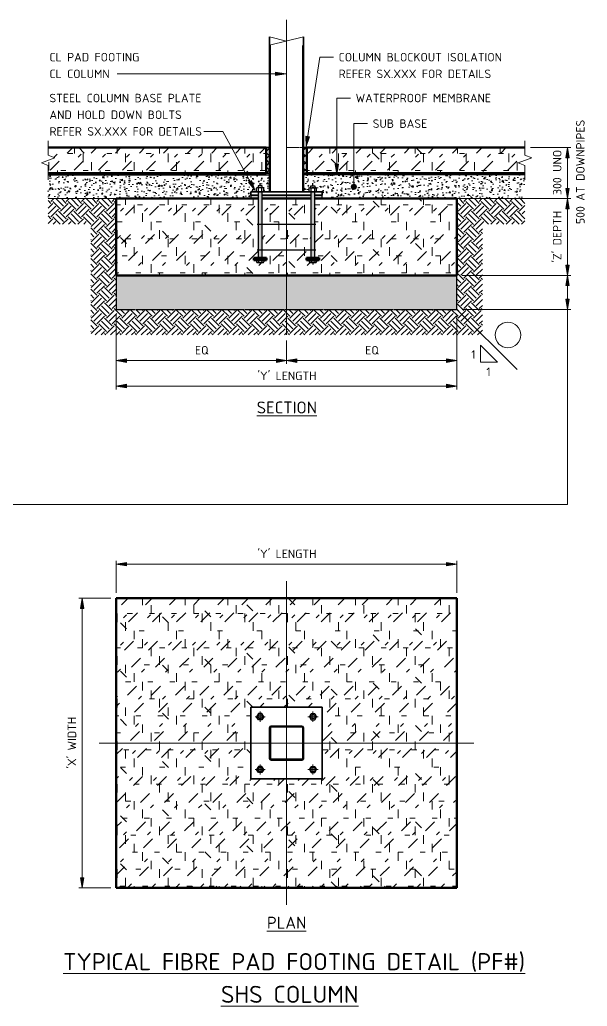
# Model space of a CAD drawing. Header units: millimetres. Extents: x 5742 to 25853, y 396 to 6368.
# Drawn here: x 15402 to 18735, y 396 to 6186 of the extents above; entities that cross this region are included whole.
import ezdxf

# ---------------------------------------------------------------- set-up
doc = ezdxf.new("R2010")
doc.units = ezdxf.units.MM
for name, pattern in [('Centre Half', [10, 2, -1, 6, -1]), ('Dash', [7, 5, -2]), ('Hidden', [4, 3, -1])]:
    doc.linetypes.add(name, pattern=pattern)
for name, color, linetype, lineweight in [('A-000-T_TEXT', 231, 'Continuous', 13), ('A-010-D_DIM', 211, 'Continuous', 13), ('A-010-D_DIM-20', 211, 'Continuous', 13), ('A-010-M_LINE', 90, 'Continuous', 13), ('Z-000-T_TEXT', 131, 'Continuous', 18), ('Z-060-M_DETAIL', 92, 'Continuous', 25), ('Z-200_P_REF_PLANE', 111, 'Dash', 13)]:
    doc.layers.add(name, color=color, linetype=linetype, lineweight=lineweight)
doc.styles.add('ISOCPEUR', font='isocpeur.ttf', dxfattribs={"height": 50})
doc.styles.add('ISOCPEUR_1', font='isocpeur.ttf', dxfattribs={"height": 100})
doc.styles.add('ISOCPEUR_2', font='isocpeur.ttf', dxfattribs={"height": 70})
doc.dimstyles.new('2_5___Arrow', dxfattribs={"dimscale": 304.8, "dimtxt": 49.799059, "dimasz": 0.19685, "dimexe": 0.065617, "dimexo": 0.104987, "dimgap": 0.065617, "dimtad": 1, "dimdec": 0, "dimzin": 0, "dimdsep": 46, "dimtxsty": 'ISOCPEUR', "dimsah": 1, "dimcen": 0.09, "dimadec": 0, "dimazin": 0, "dimtfac": 1, "dimtdec": 4, "dimtix": 1, "dimtmove": 0, "dimatfit": 3, "dimfxl": 1, "dimtvp": 1, "dimtolj": 1, "dimtzin": 0, "dimlwd": 18, "dimlwe": 18, "dimarcsym": 2})
doc.dimstyles.new('2_5___Arrow_1', dxfattribs={"dimscale": 304.8, "dimtxt": 49.799059, "dimasz": 0.19685, "dimexe": 0.065617, "dimexo": 0.104987, "dimgap": 0.065617, "dimtad": 1, "dimdec": 0, "dimzin": 0, "dimdsep": 46, "dimtxsty": 'ISOCPEUR', "dimsah": 1, "dimcen": 0.09, "dimadec": 0, "dimazin": 0, "dimtfac": 1, "dimtdec": 4, "dimtix": 1, "dimtmove": 2, "dimatfit": 3, "dimfxl": 1, "dimtvp": 1, "dimtolj": 1, "dimtzin": 0, "dimlwd": 18, "dimlwe": 18, "dimarcsym": 2})
pattern_1 = [(50, (7873.16, 0), (72.87376, -6.37607), [7.62, -83.82]), (355, (7873.16, 0), (-14.097, 76.42244), [6.096, -67.056]), (100.451, (7879.23, -0.53), (58.77696, 70.04687), [6.476, -71.236]), (46.184, (7873.16, 20.32), (108.4314, -16.81745), [11.43, -125.73]), (96.636, (7882.19, 18.92), (94.961, 98.9709), [9.714, -106.854]), (351.184, (7873.16, 20.32), (94.9623, 98.9702), [9.144, -100.584]), (21, (7883.32, 15.24), (60.64565, -40.90654), [7.62, -83.82]), (326, (7883.32, 15.24), (24.72083, 73.67493), [6.096, -67.056]), (71.451, (7888.37, 11.83), (85.3669, 32.76874), [6.476, -71.236]), (37.5, (7873.158, 0), (1.235525, 33.82243), [0.67056, -65.573, 0.67056, -67.401, -67.31]), (37.5, (7873.158, 0), (1.235525, 33.82243), [-134.315, 0.67056, -66.639]), (7.5, (7873.158, 0), (26.72815, 40.07255), [0.67056, -38.141, 0.67056, -64.049, -25.654]), (7.5, (7873.158, 0), (26.72815, 40.07255), [-103.53, 0.67056, -24.983]), (327.5, (7850.5, 0), (54.23632, -2.29212), [0.67056, -24.729, 0.67056, -78.577, -105.156]), (327.5, (7850.5, 0), (54.23632, -2.29212), [-104.648, 0.67056, -104.485]), (317.5, (7840.34, 0), (59.25158, 10.17014), [0.67056, -32.349, 0.67056, -51.958, -74.676]), (317.5, (7840.34, 0), (59.25158, 10.17014), [-85.649, 0.67056, -74.005])]
pattern_2 = [(45, (7873.16, 0), (-141.42136, 0), [75, -300]), (45, (7973.16, 100), (-141.42136, 0), [75, -300]), (45, (8073.16, -30), (-141.42136, 0), [25, -200]), (90, (8073.16, 50), (-50, 50), [50, -200]), (315, (8073.16, 100), (0, 282.8427), [50, -300]), (0, (7973.16, 100), (200, 200), [30, -100]), (0, (7723.16, 200), (200, 200), [30, -200])]
pattern_3 = [(45, (7873.158, 0), (-21.2132, 21.2132), []), (135, (7873.158, 0), (-21.2132, -21.2132), [])]

# ---------------------------------------------------------------- blocks, each defined once
blk = doc.blocks.new('NRP_Bolt Detailed Section _v2_ - M24-4121727-S1_901 - TYPICAL PAD FOOTING DETAIL _PF__ FIBRE - STEEL COLUMNS')
at = {"layer": 'Z-060-M_DETAIL', "lineweight": 50}
for points in [[(-15, 12), (-15, -12), (-14.6, -12), (-14.6, 12)], [(12, -12), (400, -12), (400, 12), (12, 12)]]:
    blk.add_hatch(color=256, dxfattribs=at).paths.add_polyline_path(points)
at = {"layer": 'Z-060-M_DETAIL'}
for p, q in [((-15, 12), (-15, -12)), ((-14.6, 12), (-15, 12)), ((-14.6, 16), (-14.6, -16)), ((0, 21.3), (-11.6, 21.3)), ((0, 10.7), (-11.6, 10.7)), ((400, 12), (12, 12)), ((400, 16), (400, -16)), ((400, -12), (400, 12)), ((403, 21.3), (421, 21.3)), ((403, 10.7), (421, 10.7)), ((424, -16), (424, 16)), ((436, 12), (424, 12)), ((436, -12), (436, 12)), ((-14.6, 0), (-27, 0)), ((-15, -12), (-14.6, -12)), ((0, -10.7), (-11.6, -10.7)), ((0, -21.3), (-11.6, -21.3)), ((12, -12), (400, -12)), ((403, -10.7), (421, -10.7)), ((403, -21.3), (421, -21.3)), ((424, -12), (436, -12)), ((436, 0), (451, 0))]:
    blk.add_line(p, q, dxfattribs=at)
at = {"layer": 'Z-060-M_DETAIL', "lineweight": 50}
for p, q in [((12, 37.5), (0, 37.5)), ((0, 37.5), (0, -37.5)), ((12, -37.5), (12, 37.5)), ((0, -37.5), (12, -37.5))]:
    blk.add_line(p, q, dxfattribs=at)
at = {"layer": 'Z-060-M_DETAIL'}
for centre, radius, start, end in [((-8.4, 16), 6.19, 120.51024, 239.48976), ((5.6, 0), 20.2, 148.1145, 211.8855), ((406.2, 16), 6.19, 120.51024, 239.48976), ((420.2, 0), 20.2, 148.1145, 211.8855), ((417.8, 16), 6.19, 300.51024, 59.48976), ((403.8, 0), 20.2, 328.1145, 31.8855), ((-8.4, -16), 6.19, 120.51024, 239.48976), ((406.2, -16), 6.19, 120.51024, 239.48976), ((417.8, -16), 6.19, 300.51024, 59.48976)]:
    blk.add_arc(centre, radius, start, end, dxfattribs=at)
blk = doc.blocks.new('NRP_Break Line _v2_ - Rectangular-3988763-S1_901 - TYPICAL PAD FOOTING DETAIL _PF__ FIBRE - STEEL COLUMNS')
at = {"layer": 'Z-060-M_DETAIL', "lineweight": 18}
for p, q in [((0, 0), (200, 50)), ((0, 50), (100, 25))]:
    blk.add_line(p, q, dxfattribs=at)
at = {"layer": 'Z-060-M_DETAIL', "lineweight": 35}
for p, q in [((0, 50), (0, 0)), ((200, 50), (200, 0))]:
    blk.add_line(p, q, dxfattribs=at)
blk = doc.blocks.new('NRP_Bolt Detailed Section _v2_ - M24-4121729-S1_901 - TYPICAL PAD FOOTING DETAIL _PF__ FIBRE - STEEL COLUMNS')
at = {"layer": 'Z-060-M_DETAIL', "lineweight": 50}
for points in [[(-14.6, 12), (-15, 12), (-15, -12), (-14.6, -12)], [(12, 12), (12, -12), (400, -12), (400, 12), (123.3, 12)]]:
    blk.add_hatch(color=256, dxfattribs=at).paths.add_polyline_path(points)
at = {"layer": 'Z-060-M_DETAIL'}
for p, q in [((-14.6, 0), (-27, 0)), ((-14.6, 12), (-15, 12)), ((-15, 12), (-15, -12)), ((-14.6, -16), (-14.6, 16)), ((0, 21.3), (-11.6, 21.3)), ((0, 10.7), (-11.6, 10.7)), ((400, 12), (12, 12)), ((400, -16), (400, 16)), ((400, -12), (400, 12)), ((403, 21.3), (421, 21.3)), ((403, 10.7), (421, 10.7)), ((424, 16), (424, -16)), ((424, 12), (436, 12)), ((436, 12), (436, -12)), ((436, 0), (451, 0)), ((-15, -12), (-14.6, -12)), ((0, -10.7), (-11.6, -10.7)), ((0, -21.3), (-11.6, -21.3)), ((12, -12), (400, -12)), ((403, -10.7), (421, -10.7)), ((403, -21.3), (421, -21.3)), ((436, -12), (424, -12))]:
    blk.add_line(p, q, dxfattribs=at)
at = {"layer": 'Z-060-M_DETAIL', "lineweight": 50}
for p, q in [((0, 37.5), (0, -37.5)), ((12, 37.5), (0, 37.5)), ((12, -37.5), (12, 37.5)), ((0, -37.5), (12, -37.5))]:
    blk.add_line(p, q, dxfattribs=at)
at = {"layer": 'Z-060-M_DETAIL'}
for centre, radius, start, end in [((-8.4, 16), 6.19, 120.51024, 239.48976), ((5.6, 0), 20.2, 148.1145, 211.8855), ((406.2, 16), 6.19, 120.51024, 239.48976), ((420.2, 0), 20.2, 148.1145, 211.8855), ((417.8, 16), 6.19, 300.51024, 59.48976), ((403.8, 0), 20.2, 328.1145, 31.8855), ((-8.4, -16), 6.19, 120.51024, 239.48976), ((406.2, -16), 6.19, 120.51024, 239.48976), ((417.8, -16), 6.19, 300.51024, 59.48976)]:
    blk.add_arc(centre, radius, start, end, dxfattribs=at)
blk = doc.blocks.new('NRP_Break Line _v2_ - Section-3989051-S1_901 - TYPICAL PAD FOOTING DETAIL _PF__ FIBRE - STEEL COLUMNS')
at = {"layer": 'Z-060-M_DETAIL', "lineweight": 18}
for p, q in [((0, 0), (45, 0)), ((105, 0), (150, 0))]:
    blk.add_line(p, q, dxfattribs=at)
blk = doc.blocks.new('NRP_Bolt Detailed Plan _v2_ - M24-3988882-S1_901 - TYPICAL PAD FOOTING DETAIL _PF__ FIBRE - STEEL COLUMNS')
at = {"layer": 'Z-060-M_DETAIL'}
for p, q in [((-10.4, 18), (-20.8, 0)), ((-10.4, -18), (-20.8, 0)), ((10.4, 18), (-10.4, 18)), ((20.8, 0), (10.4, 18)), ((10.4, -18), (-10.4, -18)), ((20.8, 0), (10.4, -18))]:
    blk.add_line(p, q, dxfattribs=at)
at = {"layer": 'Z-060-M_DETAIL', "lineweight": 13}
for p, q in [((0, 0), (0, 30)), ((-30, 0), (0, 0)), ((0, 0), (0, -30)), ((30, 0), (0, 0))]:
    blk.add_line(p, q, dxfattribs=at)
at = {"layer": 'Z-060-M_DETAIL'}
blk.add_circle((0, 0), 12, dxfattribs=at)
blk = doc.blocks.new('NRP_Bolt Detailed Plan _v2_ - M24-1017943-S1_901 - TYPICAL PAD FOOTING DETAIL _PF__ FIBRE - STEEL COLUMNS')
at = {"layer": 'Z-060-M_DETAIL', "lineweight": 13}
for p, q in [((-30, 0), (0, 0)), ((0, 0), (0, 30)), ((30, 0), (0, 0)), ((0, 0), (0, -30))]:
    blk.add_line(p, q, dxfattribs=at)
at = {"layer": 'Z-060-M_DETAIL'}
for p, q in [((-10.4, 18), (-20.8, 0)), ((10.4, 18), (-10.4, 18)), ((20.8, 0), (10.4, 18)), ((20.8, 0), (10.4, -18)), ((-10.4, -18), (-20.8, 0)), ((10.4, -18), (-10.4, -18))]:
    blk.add_line(p, q, dxfattribs=at)
blk.add_circle((0, 0), 12, dxfattribs=at)
blk = doc.blocks.new('DIMBLOCK17-S1_901 - TYPICAL PAD FOOTING DETAIL _PF__ FIBRE - STEEL COLUMNS')
at = {"layer": 'A-010-D_DIM-20', "lineweight": 18}
for points in [[(18618.6, 5135.5), (18608, 5075.5), (18629.1, 5075.5)], [(18618.6, 4685.5), (18629.1, 4745.5), (18608, 4745.5)]]:
    blk.add_hatch(color=256, dxfattribs=at).paths.add_polyline_path(points)
for p, q in [((18618.6, 5135.5), (18384.8, 5135.5)), ((18618.6, 5135.5), (18608, 5075.5)), ((18618.6, 4685.5), (18618.6, 5135.5)), ((18629.1, 5075.5), (18618.6, 5135.5)), ((18618.6, 5135.5), (18638.6, 5135.5)), ((18608, 5075.5), (18629.1, 5075.5)), ((18629.1, 4745.5), (18608, 4745.5)), ((18608, 4745.5), (18618.6, 4685.5)), ((18618.6, 4685.5), (18629.1, 4745.5)), ((18618.6, 4685.5), (18000.6, 4685.5)), ((18618.6, 4685.5), (18638.6, 4685.5))]:
    blk.add_line(p, q, dxfattribs=at)
at = {"layer": 'A-010-D_DIM-20', "color": 0, "lineweight": 18, "insert": (18533.2, 4760.2), "char_height": 50, "width": 360.852, "attachment_point": 1, "rotation": 90, "line_spacing_factor": 1.149209, "style": 'ISOCPEUR'}
blk.add_mtext("'Z' DEPTH", dxfattribs=at)
blk = doc.blocks.new('DIMBLOCK18-S1_901 - TYPICAL PAD FOOTING DETAIL _PF__ FIBRE - STEEL COLUMNS')
at = {"layer": 'A-010-D_DIM-20', "lineweight": 18}
for points in [[(18618.6, 4685.5), (18608, 4625.5), (18629.1, 4625.5)], [(18618.6, 4485.5), (18629.1, 4545.5), (18608, 4545.5)]]:
    blk.add_hatch(color=256, dxfattribs=at).paths.add_polyline_path(points)
for p, q in [((18618.6, 4685.5), (18000.6, 4685.5)), ((18618.6, 4685.5), (18608, 4625.5)), ((18618.6, 4485.5), (18618.6, 4685.5)), ((18629.1, 4625.5), (18618.6, 4685.5)), ((18618.6, 4685.5), (18638.6, 4685.5)), ((18608, 4625.5), (18629.1, 4625.5)), ((18629.1, 4545.5), (18608, 4545.5)), ((18608, 4545.5), (18618.6, 4485.5)), ((18618.6, 4485.5), (18629.1, 4545.5)), ((18618.6, 4485.5), (18000.6, 4485.5)), ((18618.6, 4485.5), (18638.6, 4485.5))]:
    blk.add_line(p, q, dxfattribs=at)
blk = doc.blocks.new('DIMBLOCK19-S1_901 - TYPICAL PAD FOOTING DETAIL _PF__ FIBRE - STEEL COLUMNS')
at = {"layer": 'A-010-D_DIM-20', "lineweight": 18}
for points in [[(15968.6, 4035.5), (16028.6, 4025), (16028.6, 4046.1)], [(17968.6, 4035.5), (17908.6, 4046.1), (17908.6, 4025)]]:
    blk.add_hatch(color=256, dxfattribs=at).paths.add_polyline_path(points)
for p, q in [((15968.6, 4035.5), (15968.6, 4453.5)), ((17968.6, 4035.5), (17968.6, 4453.5)), ((16028.6, 4046.1), (15968.6, 4035.5)), ((15968.6, 4035.5), (17968.6, 4035.5)), ((15968.6, 4035.5), (16028.6, 4025)), ((15968.6, 4035.5), (15968.6, 4015.5)), ((16028.6, 4025), (16028.6, 4046.1)), ((17968.6, 4035.5), (17908.6, 4046.1)), ((17908.6, 4046.1), (17908.6, 4025)), ((17908.6, 4025), (17968.6, 4035.5)), ((17968.6, 4035.5), (17968.6, 4015.5))]:
    blk.add_line(p, q, dxfattribs=at)
at = {"layer": 'A-010-D_DIM-20', "color": 0, "lineweight": 18, "insert": (16798.1, 4120.9), "char_height": 50, "width": 409.118, "attachment_point": 1, "line_spacing_factor": 1.149209, "style": 'ISOCPEUR'}
blk.add_mtext("'Y' LENGTH", dxfattribs=at)
blk = doc.blocks.new('DIMBLOCK20-S1_901 - TYPICAL PAD FOOTING DETAIL _PF__ FIBRE - STEEL COLUMNS')
at = {"layer": 'A-010-D_DIM-20', "lineweight": 18}
for points in [[(15968.6, 4185.5), (16028.6, 4175), (16028.6, 4196.1)], [(16968.6, 4185.5), (16908.6, 4196.1), (16908.6, 4175)], [(16968.6, 4185.5), (17028.6, 4175), (17028.6, 4196.1)]]:
    blk.add_hatch(color=256, dxfattribs=at).paths.add_polyline_path(points)
for p, q in [((15968.6, 4185.5), (15968.6, 4453.5)), ((16968.6, 4185.5), (16968.6, 4303.5)), ((16028.6, 4196.1), (15968.6, 4185.5)), ((15968.6, 4185.5), (16968.6, 4185.5)), ((15968.6, 4185.5), (16028.6, 4175)), ((15968.6, 4185.5), (15968.6, 4165.5)), ((16028.6, 4175), (16028.6, 4196.1)), ((16968.6, 4185.5), (16908.6, 4196.1)), ((16908.6, 4196.1), (16908.6, 4175)), ((16908.6, 4175), (16968.6, 4185.5)), ((17028.6, 4196.1), (16968.6, 4185.5)), ((16968.6, 4185.5), (17028.6, 4175)), ((16968.6, 4185.5), (16968.6, 4165.5)), ((17028.6, 4175), (17028.6, 4196.1))]:
    blk.add_line(p, q, dxfattribs=at)
at = {"layer": 'A-010-D_DIM-20', "color": 0, "lineweight": 18, "insert": (16430.7, 4270.9), "char_height": 50, "width": 90.788, "attachment_point": 1, "line_spacing_factor": 1.149209, "style": 'ISOCPEUR'}
blk.add_mtext('EQ', dxfattribs=at)
blk = doc.blocks.new('DIMBLOCK21-S1_901 - TYPICAL PAD FOOTING DETAIL _PF__ FIBRE - STEEL COLUMNS')
at = {"layer": 'A-010-D_DIM-20', "lineweight": 18}
for points in [[(16968.6, 4185.5), (16908.6, 4196.1), (16908.6, 4175)], [(16968.6, 4185.5), (17028.6, 4175), (17028.6, 4196.1)], [(17968.6, 4185.5), (17908.6, 4196.1), (17908.6, 4175)]]:
    blk.add_hatch(color=256, dxfattribs=at).paths.add_polyline_path(points)
for p, q in [((17968.6, 4185.5), (17968.6, 4453.5)), ((16968.6, 4185.5), (16968.6, 4303.5)), ((16968.6, 4185.5), (16908.6, 4196.1)), ((16908.6, 4196.1), (16908.6, 4175)), ((16908.6, 4175), (16968.6, 4185.5)), ((17028.6, 4196.1), (16968.6, 4185.5)), ((16968.6, 4185.5), (17968.6, 4185.5)), ((16968.6, 4185.5), (17028.6, 4175)), ((16968.6, 4185.5), (16968.6, 4165.5)), ((17028.6, 4175), (17028.6, 4196.1)), ((17968.6, 4185.5), (17908.6, 4196.1)), ((17908.6, 4196.1), (17908.6, 4175)), ((17908.6, 4175), (17968.6, 4185.5)), ((17968.6, 4185.5), (17968.6, 4165.5))]:
    blk.add_line(p, q, dxfattribs=at)
at = {"layer": 'A-010-D_DIM-20', "color": 0, "lineweight": 18, "insert": (17430.7, 4270.9), "char_height": 50, "width": 90.788, "attachment_point": 1, "line_spacing_factor": 1.149209, "style": 'ISOCPEUR'}
blk.add_mtext('EQ', dxfattribs=at)
blk = doc.blocks.new('DIMBLOCK22-S1_901 - TYPICAL PAD FOOTING DETAIL _PF__ FIBRE - STEEL COLUMNS')
at = {"layer": 'A-010-D_DIM-20', "lineweight": 18}
for points in [[(15768.6, 2790.4), (15758, 2730.4), (15779.1, 2730.4)], [(15768.6, 1090.4), (15779.1, 1150.4), (15758, 1150.4)]]:
    blk.add_hatch(color=256, dxfattribs=at).paths.add_polyline_path(points)
for p, q in [((15768.6, 2790.4), (15748.6, 2790.4)), ((15768.6, 2790.4), (15758, 2730.4)), ((15768.6, 1090.4), (15768.6, 2790.4)), ((15779.1, 2730.4), (15768.6, 2790.4)), ((15768.6, 2790.4), (15936.6, 2790.4)), ((15758, 2730.4), (15779.1, 2730.4)), ((15779.1, 1150.4), (15758, 1150.4)), ((15758, 1150.4), (15768.6, 1090.4)), ((15768.6, 1090.4), (15779.1, 1150.4)), ((15768.6, 1090.4), (15748.6, 1090.4)), ((15768.6, 1090.4), (15936.6, 1090.4))]:
    blk.add_line(p, q, dxfattribs=at)
at = {"layer": 'A-010-D_DIM-20', "color": 0, "lineweight": 18, "insert": (15683.2, 1790.6), "char_height": 50, "width": 359.702, "attachment_point": 1, "rotation": 90, "line_spacing_factor": 1.149209, "style": 'ISOCPEUR'}
blk.add_mtext("'X' WIDTH", dxfattribs=at)
blk = doc.blocks.new('DIMBLOCK23-S1_901 - TYPICAL PAD FOOTING DETAIL _PF__ FIBRE - STEEL COLUMNS')
at = {"layer": 'A-010-D_DIM-20', "lineweight": 18}
for points in [[(15968.6, 2990.4), (16028.6, 2979.9), (16028.6, 3001)], [(17968.6, 2990.4), (17908.6, 3001), (17908.6, 2979.9)]]:
    blk.add_hatch(color=256, dxfattribs=at).paths.add_polyline_path(points)
for p, q in [((15968.6, 2990.4), (15968.6, 3010.4)), ((16028.6, 3001), (15968.6, 2990.4)), ((15968.6, 2990.4), (17968.6, 2990.4)), ((15968.6, 2990.4), (16028.6, 2979.9)), ((15968.6, 2990.4), (15968.6, 2822.4)), ((16028.6, 2979.9), (16028.6, 3001)), ((17968.6, 2990.4), (17908.6, 3001)), ((17908.6, 3001), (17908.6, 2979.9)), ((17908.6, 2979.9), (17968.6, 2990.4)), ((17968.6, 2990.4), (17968.6, 3010.4)), ((17968.6, 2990.4), (17968.6, 2822.4))]:
    blk.add_line(p, q, dxfattribs=at)
at = {"layer": 'A-010-D_DIM-20', "color": 0, "lineweight": 18, "insert": (16798.1, 3075.8), "char_height": 50, "width": 409.118, "attachment_point": 1, "line_spacing_factor": 1.149209, "style": 'ISOCPEUR'}
blk.add_mtext("'Y' LENGTH", dxfattribs=at)
blk = doc.blocks.new('DIMBLOCK26-S1_901 - TYPICAL PAD FOOTING DETAIL _PF__ FIBRE - STEEL COLUMNS')
at = {"layer": 'A-010-D_DIM-20', "lineweight": 18}
for points in [[(18618.6, 5435.5), (18608, 5375.5), (18629.1, 5375.5)], [(18618.6, 5135.5), (18629.1, 5195.5), (18608, 5195.5)]]:
    blk.add_hatch(color=256, dxfattribs=at).paths.add_polyline_path(points)
for p, q in [((18618.6, 5435.5), (18400.6, 5435.5)), ((18618.6, 5435.5), (18608, 5375.5)), ((18618.6, 5435.5), (18618.6, 5135.5)), ((18629.1, 5375.5), (18618.6, 5435.5)), ((18618.6, 5435.5), (18638.6, 5435.5)), ((18608, 5375.5), (18629.1, 5375.5)), ((18629.1, 5195.5), (18608, 5195.5)), ((18608, 5195.5), (18618.6, 5135.5)), ((18618.6, 5135.5), (18629.1, 5195.5)), ((18618.6, 5135.5), (18000.6, 5135.5)), ((18618.6, 5135.5), (18638.6, 5135.5))]:
    blk.add_line(p, q, dxfattribs=at)
at = {"layer": 'A-010-D_DIM-20', "color": 0, "lineweight": 18, "char_height": 50, "attachment_point": 1, "rotation": 90, "line_spacing_factor": 1.149209, "style": 'ISOCPEUR'}
for s, insert, width in [('500 AT DOWNPIPES', (18669, 4986.7), 717.106), ('300 UNO', (18533.2, 5157.2), 307.988)]:
    blk.add_mtext(s, dxfattribs=dict(at, insert=insert, width=width))

msp = doc.modelspace()

# ---------------------------------------------------------------- hatches: boundary and pattern name
at = {"layer": 'A-000-T_TEXT', "lineweight": 18}
for points in [[(16963.9, 5868), (16903.9, 5878.6), (16903.9, 5857.4)], [(17083.1, 5440.8), (17102.7, 5498.5), (17081.8, 5501.7)], [(17263.8, 5277.2), (17274.4, 5337.2), (17253.2, 5337.2)], [(16782.4, 5185.3), (16762.9, 5243), (16744.4, 5232.8)]]:
    msp.add_hatch(color=7, dxfattribs=at).paths.add_polyline_path(points)
h = msp.add_hatch(color=7, dxfattribs=at)
edge = h.paths.add_edge_path()
edge.add_arc((17363.8, 5205.5), 15, 0, 360)
at = {"layer": 'Z-060-M_DETAIL', "lineweight": 18}
h = msp.add_hatch(dxfattribs=at)
h.set_pattern_fill('FP_1', color=8, style=0, pattern_type=2)
h.set_pattern_definition(pattern_2)
h.paths.add_polyline_path([(15932.7, 5285.5), (16848.6, 5285.5), (16848.6, 5435.5), (15568.6, 5435.5), (15568.6, 5390.5), (15608.6, 5375.5), (15571.6, 5361.7), (15571.6, 5329.4), (15568.6, 5330.5), (15568.6, 5285.5), (15608.6, 5285.5)])
h = msp.add_hatch(dxfattribs=at)
h.set_pattern_fill('FP_5', color=8, style=0, pattern_type=2)
h.set_pattern_definition(pattern_3)
h.paths.add_polyline_path([(16848.6, 5285.5), (16868.6, 5285.5), (16868.6, 5435.5), (16848.6, 5435.5)])
h = msp.add_hatch(dxfattribs=at)
h.set_pattern_fill('FP_5', color=8, style=0, pattern_type=2)
h.set_pattern_definition(pattern_3)
h.paths.add_polyline_path([(17088.6, 5285.5), (17088.6, 5435.5), (17068.6, 5435.5), (17068.6, 5285.5)])
h = msp.add_hatch(dxfattribs=at)
h.set_pattern_fill('FP_1', color=8, style=0, pattern_type=2)
h.set_pattern_definition(pattern_2)
h.paths.add_polyline_path([(17088.6, 5285.5), (18368.6, 5285.5), (18368.6, 5330.5), (18328.6, 5345.5), (18365.6, 5359.4), (18365.6, 5391.7), (18368.6, 5390.5), (18368.6, 5435.5), (17088.6, 5435.5)])
h = msp.add_hatch(dxfattribs=at)
h.set_pattern_fill('FP_3', color=8, style=0, pattern_type=2)
h.set_pattern_definition(pattern_1)
h.paths.add_polyline_path([(15568.6, 5135.5), (16758.6, 5135.5), (16758.6, 5175.5), (16796, 5175.8), (16794.5, 5176.4), (16793.2, 5177.3), (16792.2, 5178.6), (16792.2, 5196.5), (16793.2, 5197.8), (16794.5, 5198.7), (16796, 5199.3), (16797.5, 5199.5), (16831.1, 5199.3), (16832.6, 5198.7), (16833.9, 5197.8), (16834.9, 5196.5), (16834.9, 5178.6), (16833.9, 5177.3), (16832.6, 5176.4), (16831.1, 5175.8), (16829.6, 5175.5), (16868.6, 5175.5), (16868.6, 5275.5), (15568.6, 5275.5), (15568.6, 5223.8)])
h = msp.add_hatch(dxfattribs=at)
h.set_pattern_fill('FP_3', color=8, style=0, pattern_type=2)
h.set_pattern_definition(pattern_1)
h.paths.add_polyline_path([(18368.6, 5135.5), (18368.6, 5275.5), (17068.6, 5275.5), (17068.6, 5175.5), (17106, 5175.8), (17104.5, 5176.4), (17103.2, 5177.3), (17102.2, 5178.6), (17102.2, 5196.5), (17103.2, 5197.8), (17104.5, 5198.7), (17106, 5199.3), (17107.5, 5199.5), (17141.1, 5199.3), (17142.6, 5198.7), (17143.9, 5197.8), (17144.9, 5196.5), (17144.9, 5178.6), (17143.9, 5177.3), (17142.6, 5176.4), (17141.1, 5175.8), (17139.6, 5175.5), (17178.6, 5175.5), (17178.6, 5135.5), (17891.3, 5135.5)])
at = {"layer": 'Z-060-M_DETAIL'}
h = msp.add_hatch(color=9, dxfattribs=at)
h.paths.add_polyline_path([(17111.6, 5135.5), (17111.6, 5155.5), (16825.6, 5155.5), (16825.6, 5135.5), (16912, 5135.5)])
h.paths.add_polyline_path([(17178.6, 5135.5), (17178.6, 5155.5), (17135.6, 5155.5), (17135.6, 5135.5)])
h.paths.add_polyline_path([(16758.6, 5135.5), (16801.6, 5135.5), (16801.6, 5155.5), (16758.6, 5155.5)])
at = {"layer": 'Z-060-M_DETAIL', "lineweight": 18}
h = msp.add_hatch(dxfattribs=at)
h.set_pattern_fill('FP_2', color=31, style=0, pattern_type=2)
h.set_pattern_definition([(315, (7873.16, 0), (89.80256, 0), [63.5, -63.5]), (315, (7890, 16.84), (89.80256, 0), [63.5, -63.5]), (315, (7906.84, 33.68), (89.80256, 0), [63.5, -63.5]), (45, (7918.065, 33.68), (0, 89.80256), [63.5, -63.5]), (45, (7934.905, 16.84), (0, 89.80256), [63.5, -63.5]), (45, (7951.746, 0), (0, 89.80256), [63.5, -63.5])])
h.paths.add_polyline_path([(18118.6, 4335.5), (18118.6, 4985.5), (18368.6, 4985.5), (18368.6, 5135.5), (17968.6, 5135.5), (17968.6, 4485.5), (15968.6, 4485.5), (15968.6, 5135.5), (15568.6, 5135.5), (15568.6, 4985.5), (15818.6, 4985.5), (15818.6, 4335.5), (17891.3, 4335.5)])
h = msp.add_hatch(dxfattribs=at)
h.set_pattern_fill('FP_1', color=8, style=0, pattern_type=2)
h.set_pattern_definition(pattern_2)
h.paths.add_polyline_path([(16794.5, 4685.5), (17968.6, 4685.5), (17968.6, 5135.5), (17135.6, 5135.5), (17135.6, 4787.5), (17161.1, 4787.5), (17161.1, 4775.5), (17144.9, 4775.5), (17144.9, 4764), (17143.9, 4762.7), (17142.6, 4761.7), (17141.1, 4761.1), (17139.6, 4760.9), (17135.6, 4760.9), (17135.6, 4760.5), (17111.6, 4760.5), (17111.6, 4760.9), (17106, 4761.1), (17104.5, 4761.7), (17103.2, 4762.7), (17102.2, 4764), (17102.2, 4775.5), (17086.1, 4775.5), (17086.1, 4787.5), (17111.6, 4787.5), (17111.6, 5135.5), (16825.6, 5135.5), (16825.6, 4787.5), (16851.1, 4787.5), (16851.1, 4775.5), (16834.9, 4775.5), (16834.9, 4764), (16833.9, 4762.7), (16832.6, 4761.7), (16831.1, 4761.1), (16829.6, 4760.9), (16825.6, 4760.9), (16825.6, 4760.5), (16801.6, 4760.5), (16801.6, 4760.9), (16796, 4761.1), (16794.5, 4761.7), (16793.2, 4762.7), (16792.2, 4764), (16792.2, 4775.5), (16776.1, 4775.5), (16776.1, 4787.5), (16801.6, 4787.5), (16801.6, 5135.5), (15968.6, 5135.5), (15968.6, 4685.5), (16792.2, 4685.5)])
h = msp.add_hatch(dxfattribs=at)
h.set_pattern_fill('FP_3', color=8, style=0, pattern_type=2)
h.set_pattern_definition(pattern_1)
h.paths.add_polyline_path([(17968.6, 4485.5), (17968.6, 4685.5), (15968.6, 4685.5), (15968.6, 4485.5), (17891.3, 4485.5)])
h = msp.add_hatch(dxfattribs=at)
h.set_pattern_fill('FP_1', color=8, style=0, pattern_type=2)
h.set_pattern_definition(pattern_2)
h.paths.add_polyline_path([(17968.6, 1090.4), (17968.6, 2790.4), (15968.6, 2790.4), (15968.6, 1090.4)])
h.paths.add_polyline_path([(16758.6, 1730.4), (16758.6, 2150.4), (17178.6, 2150.4), (17178.6, 1730.4)])

# ---------------------------------------------------------------- linework, layer by layer
at = {"layer": 'A-000-T_TEXT', "color": 7, "lineweight": 18}
for p, q in [((17083.1, 5440.8), (17163.8, 5965.9)), ((17163.8, 5965.9), (17244.5, 5965.9)), ((16112.9, 5868), (15974.1, 5868)), ((16963.9, 5868), (16112.9, 5868)), ((16963.9, 5868), (16903.9, 5878.6)), ((16903.9, 5878.6), (16903.9, 5857.4)), ((16903.9, 5857.4), (16963.9, 5868)), ((17263.8, 5725.9), (17344.5, 5725.9)), ((17263.8, 5277.2), (17263.8, 5725.9)), ((17363.8, 5575.9), (17444.5, 5575.9)), ((17363.8, 5205.5), (17363.8, 5575.9)), ((16484.7, 5530.1), (16483.4, 5530.1)), ((16594, 5530.1), (16484.7, 5530.1)), ((16782.4, 5185.3), (16594, 5530.1)), ((17102.7, 5498.5), (17081.8, 5501.7)), ((17081.8, 5501.7), (17083.1, 5440.8)), ((17083.1, 5440.8), (17102.7, 5498.5)), ((17274.4, 5337.2), (17253.2, 5337.2)), ((17253.2, 5337.2), (17263.8, 5277.2)), ((17263.8, 5277.2), (17274.4, 5337.2)), ((16762.9, 5243), (16744.4, 5232.8)), ((16744.4, 5232.8), (16782.4, 5185.3)), ((16782.4, 5185.3), (16762.9, 5243)), ((18618.6, 4486.2), (18618.6, 3341.5)), ((18618.6, 3341.5), (11779.7, 3341.5))]:
    msp.add_line(p, q, dxfattribs=at)
msp.add_circle((17363.8, 5205.5), 15, dxfattribs=at)
at = {"layer": 'A-010-M_LINE', "linetype": 'Centre Half', "lineweight": 18}
for p, q in [((16968.6, 6185.5), (16968.6, 4335.5)), ((16968.6, 2890.4), (16968.6, 990.4)), ((15868.6, 1940.4), (18068.6, 1940.4))]:
    msp.add_line(p, q, dxfattribs=at)
at = {"layer": 'A-010-M_LINE', "lineweight": 35}
for p, q in [((16868.6, 5175.5), (16868.6, 6035.5)), ((17068.6, 5175.5), (17068.6, 6035.5)), ((16868.6, 5435.5), (16848.6, 5435.5)), ((16848.6, 5435.5), (16848.6, 5285.5)), ((16868.6, 5285.5), (16868.6, 5435.5)), ((17068.6, 5435.5), (17068.6, 5285.5)), ((17088.6, 5435.5), (17068.6, 5435.5)), ((17088.6, 5285.5), (17088.6, 5435.5)), ((16848.6, 5285.5), (16868.6, 5285.5)), ((17068.6, 5285.5), (17088.6, 5285.5)), ((16797.5, 5175.5), (16758.6, 5175.5)), ((16758.6, 5175.5), (16758.6, 5155.5)), ((16758.6, 5155.5), (16801.6, 5155.5)), ((16825.6, 5155.5), (17111.6, 5155.5)), ((17107.5, 5175.5), (16829.6, 5175.5)), ((17135.6, 5155.5), (17178.6, 5155.5)), ((17178.6, 5175.5), (17139.6, 5175.5)), ((17178.6, 5155.5), (17178.6, 5175.5)), ((16758.6, 2150.4), (17178.6, 2150.4)), ((16758.6, 1730.4), (16758.6, 2150.4)), ((17178.6, 2150.4), (17178.6, 1730.4)), ((16868.6, 2030.4), (16868.6, 1850.4)), ((16873.6, 2030.4), (16873.6, 1850.4)), ((17058.6, 2040.4), (16878.6, 2040.4)), ((17058.6, 2035.4), (16878.6, 2035.4)), ((17063.6, 1850.4), (17063.6, 2030.4)), ((17068.6, 1850.4), (17068.6, 2030.4)), ((16878.6, 1845.4), (17058.6, 1845.4)), ((16878.6, 1840.4), (17058.6, 1840.4)), ((17178.6, 1730.4), (16758.6, 1730.4))]:
    msp.add_line(p, q, dxfattribs=at)
at = {"layer": 'A-010-M_LINE', "linetype": 'Hidden', "lineweight": 25}
for p, q in [((16873.6, 5175.5), (16873.6, 6035.5)), ((17063.6, 5175.5), (17063.6, 6035.5)), ((15568.6, 5275.5), (16868.6, 5275.5)), ((18368.6, 5275.5), (17068.6, 5275.5))]:
    msp.add_line(p, q, dxfattribs=at)
at = {"layer": 'A-010-M_LINE', "lineweight": 50}
for p, q in [((15568.6, 5435.5), (16848.6, 5435.5)), ((16848.6, 5435.5), (16848.6, 5285.5)), ((18368.6, 5435.5), (17088.6, 5435.5)), ((17088.6, 5435.5), (17088.6, 5285.5)), ((16848.6, 5285.5), (15568.6, 5285.5)), ((17088.6, 5285.5), (18368.6, 5285.5)), ((15968.6, 4685.5), (15968.6, 5135.5)), ((16801.6, 5135.5), (15968.6, 5135.5)), ((17111.6, 5135.5), (16825.6, 5135.5)), ((17968.6, 5135.5), (17135.6, 5135.5)), ((17968.6, 5135.5), (17968.6, 4685.5)), ((17968.6, 4685.5), (15968.6, 4685.5)), ((17968.6, 2790.4), (15968.6, 2790.4)), ((15968.6, 2790.4), (15968.6, 1090.4)), ((17968.6, 1090.4), (17968.6, 2790.4)), ((15968.6, 1090.4), (17968.6, 1090.4))]:
    msp.add_line(p, q, dxfattribs=at)
at = {"layer": 'A-010-M_LINE', "lineweight": 25}
for p, q in [((16758.6, 5155.5), (16758.6, 5135.5)), ((17178.6, 5135.5), (17178.6, 5155.5)), ((16758.6, 5135.5), (16801.6, 5135.5)), ((16825.6, 5135.5), (17111.6, 5135.5)), ((17135.6, 5135.5), (17178.6, 5135.5)), ((16795.8, 4985.5), (17141.3, 4985.5)), ((16795.8, 4835.5), (17141.3, 4835.5))]:
    msp.add_line(p, q, dxfattribs=at)
at = {"layer": 'A-010-M_LINE', "lineweight": 18}
for p, q in [((15568.6, 5135.5), (16758.6, 5135.5)), ((17178.6, 5135.5), (18368.6, 5135.5)), ((18322.1, 4132), (17968.6, 4485.5)), ((18108.2, 4275.2), (18108.2, 4175.2)), ((18208.2, 4175.2), (18108.2, 4275.2)), ((18108.2, 4175.2), (18208.2, 4175.2))]:
    msp.add_line(p, q, dxfattribs=at)
at = {"layer": 'A-010-M_LINE', "linetype": 'Dash', "lineweight": 25}
for p, q in [((15968.6, 4685.5), (15968.6, 4485.5)), ((17968.6, 4485.5), (17968.6, 4685.5)), ((15968.6, 4485.5), (17968.6, 4485.5))]:
    msp.add_line(p, q, dxfattribs=at)
at = {"layer": 'A-010-M_LINE', "lineweight": 18}
msp.add_circle((18268.6, 4335.5), 75, dxfattribs=at)
at = {"layer": 'A-010-M_LINE', "lineweight": 35}
for centre, radius, start, end in [((16878.6, 2030.4), 10, 90, 180), ((16878.6, 2030.4), 5, 90, 180), ((17058.6, 2030.4), 10, 0, 90), ((17058.6, 2030.4), 5, 0, 90), ((16878.6, 1850.4), 10, 180, 270), ((16878.6, 1850.4), 5, 180, 270), ((17058.6, 1850.4), 10, 270, 0), ((17058.6, 1850.4), 5, 270, 0)]:
    msp.add_arc(centre, radius, start, end, dxfattribs=at)
at = {"layer": 'Z-000-T_TEXT'}
for p, q in [((15568.6, 5435.5), (15568.6, 5475.5)), ((18368.6, 5435.5), (18368.6, 5475.5)), ((15608.6, 5375.5), (15568.6, 5390.5)), ((18368.6, 5390.5), (18408.6, 5375.5)), ((15528.6, 5345.5), (15608.6, 5375.5)), ((15568.6, 5330.5), (15528.6, 5345.5)), ((18408.6, 5375.5), (18328.6, 5345.5)), ((18328.6, 5345.5), (18368.6, 5330.5)), ((15568.6, 5285.5), (15568.6, 5245.5)), ((18368.6, 5285.5), (18368.6, 5245.5))]:
    msp.add_line(p, q, dxfattribs=at)
at = {"layer": 'Z-200_P_REF_PLANE'}
for p in [(16968.6, 6185.5), (18368.6, 5435.5)]:
    msp.add_line(p, (16968.6, 5435.5), dxfattribs=at)

# ---------------------------------------------------------------- block references
at = {"layer": 'Z-060-M_DETAIL'}
for name, p in [('NRP_Break Line _v2_ - Rectangular-3988763-S1_901 - TYPICAL PAD FOOTING DETAIL _PF__ FIBRE - STEEL COLUMNS', (16868.6, 6035.5)), ('NRP_Bolt Detailed Plan _v2_ - M24-1017943-S1_901 - TYPICAL PAD FOOTING DETAIL _PF__ FIBRE - STEEL COLUMNS', (16813.6, 2095.4)), ('NRP_Bolt Detailed Plan _v2_ - M24-3988882-S1_901 - TYPICAL PAD FOOTING DETAIL _PF__ FIBRE - STEEL COLUMNS', (16813.6, 1785.4))]:
    msp.add_blockref(name, p, dxfattribs=at)
at = {"layer": 'Z-060-M_DETAIL', "lineweight": 18}
for p, rotation in [((15568.6, 5285.5), 90), ((18368.6, 5435.5), 270)]:
    msp.add_blockref('NRP_Break Line _v2_ - Section-3989051-S1_901 - TYPICAL PAD FOOTING DETAIL _PF__ FIBRE - STEEL COLUMNS', p, dxfattribs=dict(at, rotation=rotation))
at = {"layer": 'Z-060-M_DETAIL', "lineweight": 50}
for name, p, rotation in [('NRP_Bolt Detailed Section _v2_ - M24-4121727-S1_901 - TYPICAL PAD FOOTING DETAIL _PF__ FIBRE - STEEL COLUMNS', (16813.6, 4775.5), 89.99999999999986), ('NRP_Bolt Detailed Section _v2_ - M24-4121729-S1_901 - TYPICAL PAD FOOTING DETAIL _PF__ FIBRE - STEEL COLUMNS', (17123.6, 4775.5), 90.00000000000014)]:
    msp.add_blockref(name, p, dxfattribs=dict(at, rotation=rotation))
at = {"layer": 'Z-060-M_DETAIL', "rotation": 180}
for name, p in [('NRP_Bolt Detailed Plan _v2_ - M24-3988882-S1_901 - TYPICAL PAD FOOTING DETAIL _PF__ FIBRE - STEEL COLUMNS', (17123.6, 2095.4)), ('NRP_Bolt Detailed Plan _v2_ - M24-1017943-S1_901 - TYPICAL PAD FOOTING DETAIL _PF__ FIBRE - STEEL COLUMNS', (17123.6, 1785.4))]:
    msp.add_blockref(name, p, dxfattribs=at)

# ---------------------------------------------------------------- texts
at = {"layer": 'A-000-T_TEXT', "color": 7, "lineweight": 18, "attachment_point": 1}
for s, insert, char_height, width, style in [('CL PAD FOOTING', (15576.3, 5990.9), 50, 612.489, 'ISOCPEUR'), ('COLUMN BLOCKOUT ISOLATION', (17274.5, 5990.9), 50, 1107.932, 'ISOCPEUR'), ('CL COLUMN ', (15576.3, 5893), 50, 445.738, 'ISOCPEUR'), ('REFER SX.XXX FOR DETAILS', (17274.5, 5893), 50, 1063.038, 'ISOCPEUR'), ('STEEL COLUMN BASE PLATE', (15576.3, 5750.9), 50, 1053.417, 'ISOCPEUR'), ('WATERPROOF MEMBRANE', (17374.5, 5750.9), 50, 928.354, 'ISOCPEUR'), ('AND HOLD DOWN BOLTS', (15576.3, 5653), 50, 896.287, 'ISOCPEUR'), ('SUB BASE', (17474.5, 5600.9), 50, 375.19, 'ISOCPEUR'), ('REFER SX.XXX FOR DETAILS', (15576.3, 5555.1), 50, 1063.038, 'ISOCPEUR'), ('1', (18053.6, 4246.1), 50, 30.464, 'ISOCPEUR'), ('1', (18142, 4144), 50, 30.464, 'ISOCPEUR'), ('\\LSECTION', (16793.2, 3945), 70, 420.084, 'ISOCPEUR_2'), ('\\LPLAN', (16853.4, 921.6), 70, 274.177, 'ISOCPEUR_2'), ('\\LTYPICAL FIBRE PAD FOOTING DETAIL (PF#)', (15656.2, 707.9), 100, 3176.286, 'ISOCPEUR_1'), ('\\LSHS COLUMN', (16583.5, 516.1), 100, 928.354, 'ISOCPEUR_1')]:
    msp.add_mtext(s, dxfattribs=dict(at, insert=insert, char_height=char_height, width=width, style=style))

# ---------------------------------------------------------------- dimensions: what is measured, and where the dimension line sits
at = {"layer": 'A-010-D_DIM', "lineweight": 18}
for base, p1, p2, text, dimstyle, override, picture, middle in [((18618.6, 5135.5), (18368.6, 5435.5), (17968.6, 5135.5), '<>\\X500 AT DOWNPIPES', '2_5___Arrow', {"dimpost": '<>UNO', "dimfxl": 500}, 'DIMBLOCK26-S1_901 - TYPICAL PAD FOOTING DETAIL _PF__ FIBRE - STEEL COLUMNS', (18618.6, 5285.5)), ((18618.6, 5135.5), (17968.6, 4685.5), (18352.8, 5135.5), "'Z' DEPTH", '2_5___Arrow', {"dimpost": '<>', "dimfxl": 591.724098}, 'DIMBLOCK17-S1_901 - TYPICAL PAD FOOTING DETAIL _PF__ FIBRE - STEEL COLUMNS', (18573.5, 4910.5)), ((18618.6, 4685.5), (17968.6, 4485.5), (17968.6, 4685.5), '\u200c', '2_5___Arrow_1', {"dimpost": '<>', "dimfxl": 200}, 'DIMBLOCK18-S1_901 - TYPICAL PAD FOOTING DETAIL _PF__ FIBRE - STEEL COLUMNS', (18568.9, 4585.5)), ((15768.6, 2790.4), (15968.6, 1090.4), (15968.6, 2790.4), "'X' WIDTH", '2_5___Arrow', {"dimpost": '<>', "dimfxl": 1700}, 'DIMBLOCK22-S1_901 - TYPICAL PAD FOOTING DETAIL _PF__ FIBRE - STEEL COLUMNS', (15723.5, 1940.4))]:
    dim = msp.add_linear_dim(base=base, p1=p1, p2=p2, angle=90, text=text, dimstyle=dimstyle, override=override, dxfattribs=at)
    dim.commit()
    dim.dimension.update_dxf_attribs({"geometry": picture, "text_midpoint": middle})
for base, p1, p2, text, override, picture, middle in [((17968.6, 4035.5), (15968.6, 4485.5), (17968.6, 4485.5), "'Y' LENGTH", {"dimpost": '<>', "dimfxl": 2000}, 'DIMBLOCK19-S1_901 - TYPICAL PAD FOOTING DETAIL _PF__ FIBRE - STEEL COLUMNS', (16968.6, 4080.6)), ((16968.6, 4185.5), (15968.6, 4485.5), (16968.6, 4335.5), 'EQ', {"dimpost": '<>', "dimfxl": 1011.187421}, 'DIMBLOCK20-S1_901 - TYPICAL PAD FOOTING DETAIL _PF__ FIBRE - STEEL COLUMNS', (16468.6, 4230.5)), ((17968.6, 4185.5), (16968.6, 4335.5), (17968.6, 4485.5), 'EQ', {"dimpost": '<>', "dimfxl": 1011.187421}, 'DIMBLOCK21-S1_901 - TYPICAL PAD FOOTING DETAIL _PF__ FIBRE - STEEL COLUMNS', (17468.6, 4230.5)), ((17968.6, 2990.4), (15968.6, 2790.4), (17968.6, 2790.4), "'Y' LENGTH", {"dimpost": '<>', "dimfxl": 2000}, 'DIMBLOCK23-S1_901 - TYPICAL PAD FOOTING DETAIL _PF__ FIBRE - STEEL COLUMNS', (16968.6, 3035.5))]:
    dim = msp.add_linear_dim(base=base, p1=p1, p2=p2, text=text, dimstyle='2_5___Arrow', override=override, dxfattribs=at)
    dim.commit()
    dim.dimension.update_dxf_attribs({"geometry": picture, "text_midpoint": middle})

doc.saveas('drawing.dxf')
